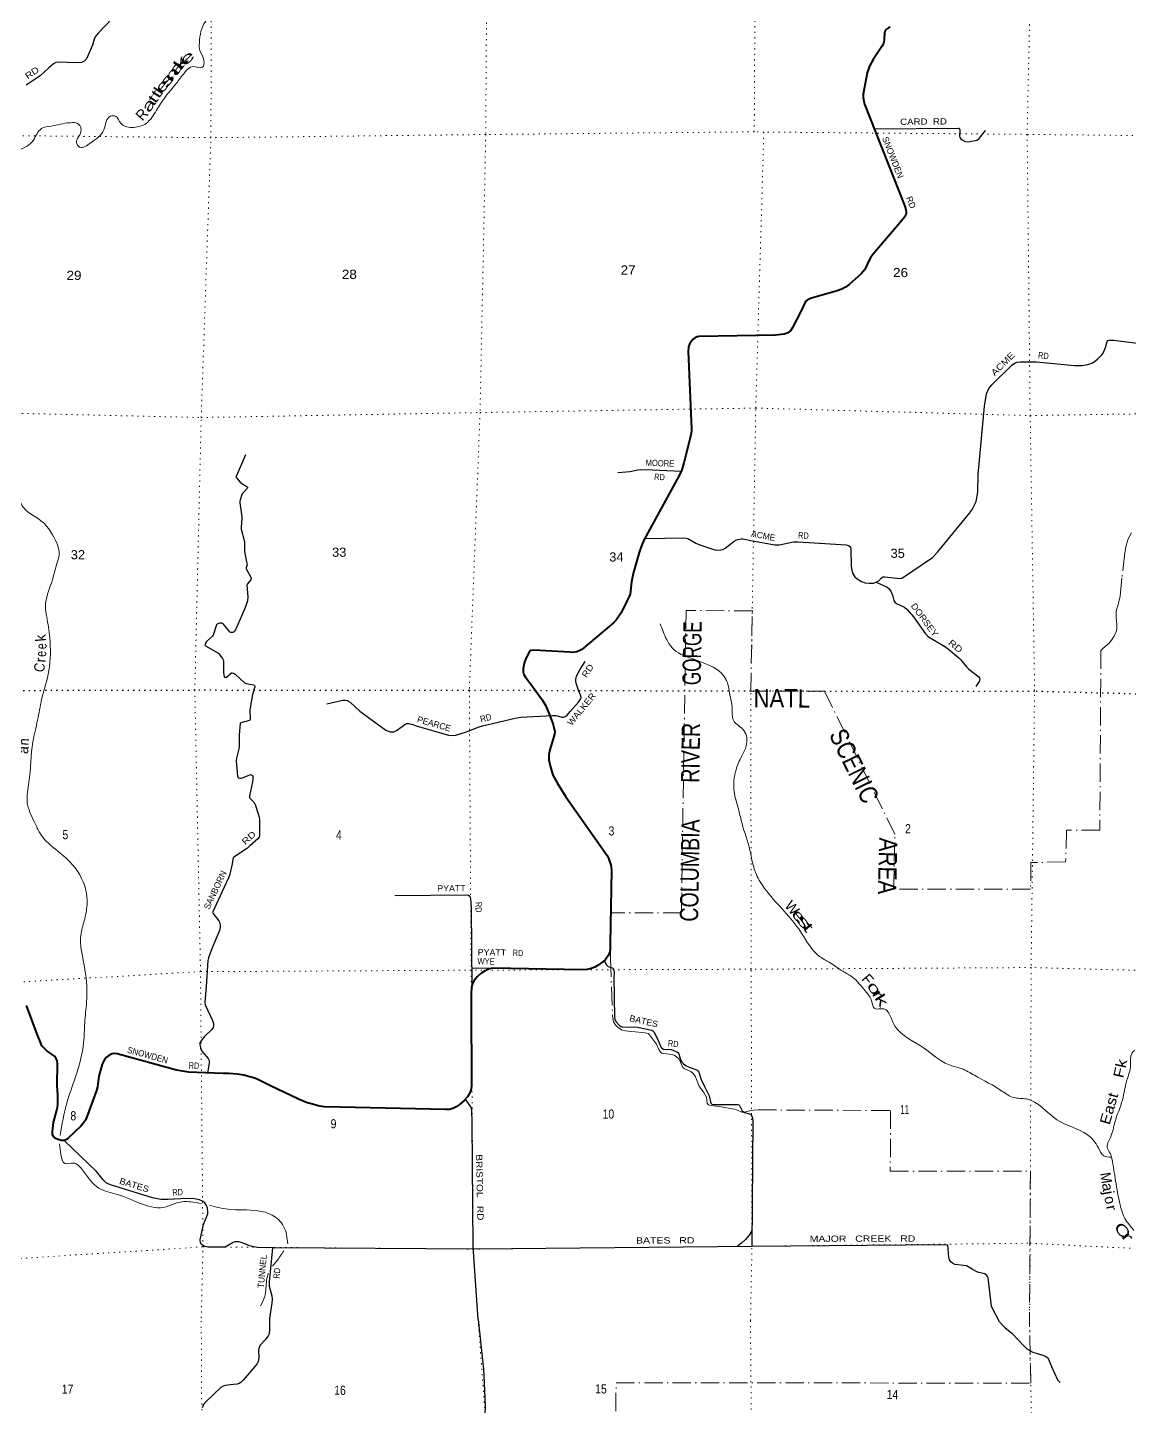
# Model space of a CAD drawing. Header units: feet. Extents: x -256679 to 5, y -731788 to -547785.
# Drawn here: x -117002 to -95959, y -641924 to -615592 of the extents above; entities that cross this region are included whole.
import ezdxf
from ezdxf.enums import TextEntityAlignment as Align

# ---------------------------------------------------------------- set-up
doc = ezdxf.new("R2010")
doc.units = ezdxf.units.FT
doc.header["$LTSCALE"] = 70
doc.linetypes.add('DOT_DASHED', pattern=[7.7, 5, -1.2, 0.3, -1.2])
doc.linetypes.add('DOTTED', pattern=[1.5, 0.3, -1.2])
for name, color, linetype, lineweight in [('26', 7, 'Continuous', 40), ('29', 7, 'Continuous', 25), ('39', 7, 'Continuous', 13), ('44', 7, 'DOT_DASHED', 13), ('6', 7, 'DOTTED', 25), ('7', 7, 'DOTTED', 13)]:
    doc.layers.add(name, color=color, linetype=linetype, lineweight=lineweight)
for name, color, linetype in [('27', 7, 'Continuous'), ('30', 7, 'Continuous'), ('41', 7, 'Continuous')]:
    doc.layers.add(name, color=color, linetype=linetype)

msp = doc.modelspace()

# ---------------------------------------------------------------- linework, layer by layer
at = {"layer": '26'}
msp.add_line((-113160.19, -635567.11), (-113266.97, -635563.05), dxfattribs=at)
for points in [[(-100530.68, -615584.52), (-100557.6, -615593.5), (-100579.65, -615607.06), (-100599.16, -615624.69), (-100617.57, -615643.12), (-100628.44, -615663.44), (-100635.98, -615691.08), (-100644.4, -615825.43), (-100649.22, -615863.8), (-100657.24, -615892.62), (-100668.11, -615922.4), (-100684.85, -615953.65), (-100849.83, -616199.71), (-100922.32, -616325.78), (-100943.43, -616383.13), (-100966.78, -616457.99), (-101042.13, -616864.87), (-101041.66, -616925.62), (-101037.88, -616961.54), (-101032.22, -617003.12), (-101016.66, -617051.51), (-100249.47, -619000.19), (-100228.41, -619070.05), (-100222.75, -619121.08), (-100223.88, -619148.72), (-100230.3, -619174.01), (-100256.75, -619213.7), (-100334.54, -619314.76), (-100861.15, -619926.45), (-100900.92, -619986.8), (-100947.73, -620074.54), (-100991.59, -620172.04), (-101014.26, -620211.73), (-101042.4, -620250.67), (-101082.26, -620294.9), (-101308.95, -620499.04), (-101381.8, -620552.21), (-101448.74, -620585.99), (-101540.23, -620619.77), (-102033.41, -620759.89), (-102051.4, -620766.18), (-102088.19, -620783.52), (-102116.04, -620800.06), (-102136.36, -620818.49), (-102157.81, -620850), (-102228.38, -621004.17), (-102399.4, -621333.09), (-102431.82, -621382.46), (-102454.18, -621404.92), (-102480.63, -621421.93), (-102514.63, -621437.05), (-102550.18, -621446.17), (-102718.47, -621463.56), (-104182.65, -621489.84), (-104211.95, -621496.6), (-104244.06, -621509.83), (-104288.96, -621541.57), (-104325.29, -621581.66), (-104359.35, -621637.57), (-104376.29, -621689.4), (-104385.81, -621775.87), (-104320.2, -623254.41), (-104322.46, -623306.47), (-104345.13, -623427.44), (-104468.38, -623903.7), (-104507.58, -624039.86), (-104555.24, -624148.07), (-105229.95, -625380.97), (-105275.48, -625486.82), (-105320.79, -625615.29), (-105434.16, -626014.18)], [(-105434.16, -626014.18), (-105456.83, -626110.58), (-105468.7, -626174.32), (-105485.26, -626352.78), (-105494.61, -626409.23), (-105513.5, -626454.6), (-105547.9, -626533.05), (-105666.77, -626765.25), (-105734.52, -626872.33), (-105766.63, -626913.92), (-105809.57, -626961.25), (-106413.98, -627470.34), (-106452.37, -627490.42), (-106512.25, -627512.07), (-106587.43, -627523.5), (-106646.47, -627521.57), (-107335.33, -627480.73), (-107385.56, -627486.64), (-107405.39, -627497.04), (-107423.57, -627518.49), (-107486.03, -627640.59), (-107517.79, -627732.37), (-107536.68, -627838.22), (-107536.68, -627894.93), (-107525.02, -627947.33), (-107495.12, -627997), (-107467.19, -628031.8), (-107353.48, -628180.68), (-107171.98, -628430.12), (-107105.98, -628541.38), (-107018.72, -628747.65), (-106964.3, -628898.62), (-106943.35, -628990.65), (-106934.08, -629034.71), (-106937.86, -629083.86), (-106984.15, -629235.19), (-107032.31, -629405.19), (-107045, -629485.68), (-107043.64, -629575.31), (-107023.59, -629690.36), (-106968.08, -629866.4), (-106890.38, -630015.83), (-106718.96, -630285.28), (-105933.22, -631403.63), (-105908.32, -631452.28), (-105887.49, -631512.12), (-105864.88, -631582.71), (-105853.54, -631626.18), (-105849.96, -631684.77), (-105875.02, -633076.89)], [(-105875.02, -633076.89), (-105877.16, -633196), (-105884.73, -633243.15), (-105912.11, -633316.02), (-105937.6, -633352.89), (-105965.94, -633390.69), (-106015.06, -633436.05), (-106101.81, -633495.02), (-106168.07, -633532.45), (-106237.96, -633562.7), (-106315.41, -633577.82), (-106418.53, -633584.02), (-108118.88, -633555.22), (-108150.63, -633559.86), (-108201.63, -633574.99), (-108275.28, -633612.77), (-108345.2, -633656.26), (-108415.09, -633720.53), (-108471.77, -633788.58), (-108508.39, -633868.58), (-108524.66, -633928.45), (-108530.9, -634028.96), (-108530.2, -634200.63)], [(-115757.58, -636082.7), (-115867.37, -636395.16), (-115897.6, -636453.76), (-115914.6, -636484), (-115944.82, -636527.47), (-115984.49, -636572.84), (-116222.29, -636792.55), (-116260.29, -636826.13), (-116269.74, -636831.8), (-116290.52, -636841.25), (-116311.3, -636843.14), (-116358.64, -636842.15), (-116415.19, -636828.02), (-116479.42, -636799.66), (-116507.76, -636771.31), (-116524.76, -636735.4), (-116528.37, -636672.99), (-116503.81, -636500.59), (-116439.75, -636266.62), (-116430.31, -636217.48), (-116426.64, -636151.88), (-116426.12, -635979.39), (-116433.56, -635792.82), (-116430.27, -635367.6), (-116435.03, -635331.92), (-116448.26, -635294.12), (-116463.37, -635263.87), (-116487.96, -635236.99), (-116633.84, -635130.11), (-116700.45, -635070.12), (-116726.89, -635036.1), (-116751.58, -634989.23), (-116821.15, -634814.45), (-117023.77, -634264.06)], [(-108530.2, -634200.63), (-108523.71, -635800.7), (-108528.45, -635858.27), (-108552.04, -635923.56), (-108599.27, -636008.62), (-108665.38, -636084.23), (-108756.06, -636163.61), (-108814.62, -636201.42), (-108882.1, -636233.96), (-108948.74, -636250.56), (-109020.36, -636255.47), (-111033.28, -636207.38)], [(-113266.97, -635563.05), (-113925.2, -635538), (-114040.66, -635523.78), (-114157.41, -635498.97), (-115290.1, -635189.59), (-115341.27, -635184.49), (-115386.61, -635192.05), (-115447.05, -635222.29), (-115498.06, -635258.21), (-115526.39, -635292.23), (-115554.73, -635337.59), (-115575.1, -635387.04), (-115637.9, -635619.46), (-115664.54, -635817.93), (-115683.19, -635891.42), (-115757.58, -636082.7)], [(-112376.97, -635792.21), (-112631.75, -635669.49), (-112687.15, -635649.48), (-112758.94, -635626.8), (-112873.89, -635600.34), (-113000.73, -635577.66), (-113160.19, -635567.11)], [(-111033.28, -636207.38), (-111335.5, -636200.16), (-111413, -636191.02), (-111452.67, -636181.57), (-111561.68, -636153.13), (-111654.8, -636126.75), (-111694.47, -636111.63), (-111829.77, -636055.78), (-112376.97, -635792.21)]]:
    msp.add_lwpolyline(points, dxfattribs=at)
at = {"layer": '29'}
msp.add_line((-108512.22, -633544.93), (-108088.55, -633554.84), dxfattribs=at)
for points in [[(-115378.53, -615413.61), (-115652.54, -615698.04), (-115710.29, -615771.05), (-115728.01, -615812.81), (-115763.18, -615929.11), (-115874.68, -616189.04), (-115921.19, -616232.63), (-115969.48, -616256.8), (-116097.43, -616267.8), (-116392.06, -616250.76), (-116459.92, -616255.44), (-116508.27, -616283.97), (-116598.66, -616358.8), (-116761.7, -616512.14), (-117029.21, -616692.1)], [(-100830.2, -617525.13), (-99229.39, -617509.96), (-99212.32, -617514.84), (-99202.57, -617527.04), (-99197.7, -617541.67), (-99201.36, -617663.65), (-99197.7, -617690.48), (-99180.87, -617714.2), (-99151.38, -617736.83), (-99108.72, -617761.22), (-99056.3, -617770.98), (-99006.88, -617767.45), (-98874.68, -617741.71), (-98844.2, -617724.63), (-98826.31, -617710.47), (-98709.33, -617554.83)], [(-105213.25, -625350.45), (-104460.41, -625335.49), (-104389.91, -625349.72), (-104238.14, -625440.92), (-104162.99, -625472.1), (-103877.76, -625562.35), (-103824.12, -625572.11), (-103768.06, -625566.26), (-103726.61, -625557.47), (-103677.85, -625535.52), (-103504.82, -625401.54), (-103460.88, -625374.52), (-103438.94, -625364.76), (-103376.39, -625356.26), (-103343.86, -625357.45), (-103158.24, -625393.75), (-102731.97, -625469.65), (-102643.85, -625471.25), (-102371.16, -625411.11), (-102282.99, -625411.42), (-101367.89, -625471.46), (-101326.54, -625479.41), (-101302.16, -625494.05), (-101285.1, -625518.44), (-101278.21, -625560.26), (-101275.81, -625873.05), (-101263.18, -625952.66), (-101244.88, -626008.76), (-101199.79, -626081.95), (-101160.88, -626116.4), (-101077.9, -626172.21), (-101005.97, -626194.15), (-100931.63, -626203.92), (-100846.82, -626200.63), (-100792.67, -626184.4), (-100747.56, -626155.12), (-100692.07, -626099.37), (-100659.8, -626081.94), (-100629.33, -626081.95), (-100347.75, -626111.22), (-100312.41, -626108.78), (-100293.45, -626097.93), (-99720.59, -625710.65), (-99624.94, -625608.72), (-99004.51, -624859.84), (-98960.75, -624797.26), (-98914.31, -624706.16), (-98888.7, -624642.73), (-98870.42, -624571.99), (-98856.87, -624459.09), (-98849.14, -624124.3), (-98728.3, -622821.83), (-98685.14, -622588.79), (-98641.26, -622481.46), (-98583.98, -622411.74), (-98207.5, -622039.23), (-98143.94, -621993.59), (-98105.25, -621982.85), (-98041.55, -621974.07), (-97736.44, -621974.1), (-97009.68, -622042.94), (-96866.5, -622047.25), (-96754.35, -622027.74), (-96666.59, -621993.59), (-96598.58, -621951.36), (-96559.33, -621920.41), (-96486.19, -621842.35), (-96463.02, -621807.35), (-96417.03, -621703.91), (-96382.39, -621587.85), (-96370.33, -621570.01), (-96344.79, -621559.38), (-96260.06, -621560.56), (-95802.54, -621619)], [(-112840.71, -623753.4), (-113020.93, -624163.4), (-113023.37, -624173.16), (-113017.19, -624185.34), (-112939.87, -624274.39), (-112911.62, -624300.3), (-112813.1, -624357.33), (-112802.13, -624367.08), (-112799.82, -624373.2), (-112798.47, -624380.5), (-112807, -624393.92), (-112897.2, -624489.05), (-112908.68, -624508.84), (-112944.13, -624609.8), (-112948.4, -624635.41), (-112949.54, -624664.97), (-112912.44, -624937.89), (-112912.96, -624953.92), (-112923.41, -625141.58), (-112922.07, -625168.4), (-112863.06, -625384.29), (-112857.26, -625419.44), (-112856.15, -625593.88), (-112811.28, -625828.76), (-112810.64, -625851.42), (-112828.93, -625906.31), (-112828.93, -625916.07), (-112825.82, -625930.92), (-112738.11, -626089.25), (-112732.65, -626119.99), (-112735.07, -626135.61), (-112741.16, -626145.37), (-112803.24, -626215.77), (-112809.42, -626225.87), (-112813.69, -626240.49), (-112792.49, -626462.46), (-112802.72, -626538.09), (-112824.66, -626618.59), (-112849.73, -626688.65), (-113030.07, -627090.49), (-113046.51, -627115), (-113059.91, -627128.42), (-113067.23, -627134.52), (-113084.29, -627144.27), (-113094.04, -627145.49), (-113112.48, -627146.1), (-113129.39, -627141.83), (-113141.58, -627133.3), (-113265.86, -626978.7), (-113274.44, -626972.3), (-113290.29, -626967.42), (-113332.95, -626968.64), (-113370.74, -626975.96), (-113381.71, -626983.28), (-113392.14, -626995.93), (-113459.24, -627191.99), (-113473.13, -627212.58), (-113582.06, -627315.5), (-113595.02, -627332.1), (-113612.09, -627369.91), (-113613.31, -627383.33), (-113609.65, -627393.09), (-113604.52, -627397.56), (-113368.84, -627531.41), (-113354.28, -627541.88), (-113342.09, -627552.86), (-113307.96, -627600.42), (-113278.7, -627643.11), (-113265.3, -627667.51), (-113259.51, -627694.52), (-113259.28, -627750.43)], [(-105729.5, -624085.96), (-105567.21, -624076.98), (-105502.59, -624069.46), (-105346.65, -624034.29), (-105300.25, -624030.43), (-105076.25, -624038.04), (-104514.7, -624064.6)], [(-100792.61, -626184.36), (-100585.46, -626277.1), (-100550.9, -626304.79), (-100517.2, -626352.72), (-100483.44, -626429.53), (-100461.13, -626533.24), (-100440.05, -626562.14), (-100409.94, -626586.9), (-100252.27, -626661.6), (-100200.28, -626701.56), (-100080.96, -626847.16), (-99854.1, -627167.48), (-99818.38, -627203.74), (-99785.84, -627230.91), (-99486.91, -627408.38), (-99412.85, -627465.09), (-99217.82, -627626.09), (-99183.72, -627656.95), (-99071.55, -627801.72), (-99028.45, -627846.42), (-98832.89, -627992.04), (-98821.05, -628007.85), (-98816.17, -628038.34), (-98819.22, -628052.98), (-98829.35, -628082.29), (-98891.93, -628176.12)], [(-113259.28, -627750.43), (-113258.61, -627911.07), (-113248.22, -627985.83), (-113241.52, -627995.6), (-113229.02, -627999.48), (-113209.83, -627998.04), (-113199.47, -627995.59), (-113108.41, -627916.05), (-113097.08, -627912.65), (-113070.26, -627917.53), (-113034.42, -627940.58), (-112856.98, -628104.13), (-112826.47, -628117.56), (-112687.52, -628141.95), (-112674.72, -628146.84), (-112666.95, -628155.48), (-112662.53, -628166.35), (-112660.7, -628183.42), (-112707.91, -628329.65), (-112752.12, -628581.04), (-112755.49, -628624.08), (-112748.4, -628804.57), (-112749.68, -628812.77), (-112761.87, -628822.53), (-112931.01, -628869.56), (-112939.83, -628881.08), (-112960.21, -629095.94), (-112962.21, -629153.02)], [(-111286.65, -628509.24), (-110979.23, -628438.37), (-110935.35, -628438.37), (-110899.71, -628441.56), (-110842.72, -628472.52), (-110654.37, -628645.65), (-110161.48, -629009.72), (-110077.23, -629038.45), (-110038.22, -629043.33), (-110008.97, -629038.45), (-109945.15, -629011.12), (-109794.44, -628901.85), (-109760.31, -628882.33), (-109722.14, -628880.23), (-109643.29, -628901.85), (-109582.17, -628927.24), (-108965.57, -629106.75), (-108894.06, -629112.13), (-108824.17, -629106.75), (-108617.27, -629041.73), (-108491.41, -628989.66), (-108376.83, -628945.75), (-108315.88, -628926.24), (-107686.92, -628777.43), (-107584.27, -628763.68), (-106977.16, -628729.5), (-106905.58, -628731.09), (-106795.88, -628760.36), (-106769, -628760.92), (-106732.5, -628750.6), (-106695.93, -628721.33), (-106640.26, -628653.48), (-106481.4, -628477.39), (-106440.76, -628420.18), (-106430.2, -628382.26), (-106435.08, -628350.55), (-106476.02, -628265.57), (-106527.72, -628109.05), (-106530.15, -628082.21), (-106528.95, -628040.67), (-106515.53, -627977.32), (-106453.88, -627854.69), (-106350.93, -627698.96)], [(-112962.21, -629153.02), (-112961.17, -629321.38), (-112969.6, -629364.55), (-113012.36, -629545.8), (-113016.85, -629594.82), (-112992.32, -629889.71), (-112987.37, -629904.4), (-112980.68, -629912.92), (-112972.15, -629919.02), (-112953.86, -629923.9), (-112931.92, -629925.12), (-112894.31, -629916.41), (-112760.05, -629860.47), (-112745.43, -629858.03), (-112727.76, -629859.34), (-112716.17, -629867.79), (-112702.77, -629883.65), (-112698.48, -629900.74), (-112699.11, -629939.75), (-112706.44, -629997.82), (-112763.1, -630264.2), (-112764.93, -630287.36), (-112761.27, -630297.12), (-112758.09, -630306.25), (-112672.4, -630393.02), (-112655.84, -630427.63), (-112597.38, -630606.03), (-112580.27, -630669.13), (-112575.39, -630710.6), (-112575.52, -631031.23), (-112581.48, -631054.54), (-112603.42, -631083.81), (-112754.57, -631220.42), (-112801.05, -631262.36), (-113044.67, -631420.44), (-113072.41, -631447.07), (-113083.67, -631476.55), (-113093.03, -631563.23), (-113137.31, -631759.51), (-113160.45, -631819.44), (-113292.11, -632105.3), (-113466.41, -632476.67), (-113468.85, -632488.87), (-113464.42, -632505.19), (-113346.99, -632652.31), (-113329.89, -632691.33), (-113325.02, -632737.68), (-113325.02, -632774.27), (-113333.9, -632832.85), (-113477.8, -633162.74), (-113545.64, -633354.83), (-113557.18, -633408.85), (-113593.76, -633901.84), (-113615.12, -634206.15), (-113609.58, -634252.61), (-113468.9, -634552.26), (-113449.35, -634613.52), (-113449.35, -634659.87), (-113454.22, -634686.7), (-113481.81, -634726.61), (-113624.71, -634860.03), (-113695.57, -634945.27), (-113710.19, -634979.42), (-113711.6, -635007.84), (-113700.44, -635081.88), (-113672.19, -635136.41), (-113552.73, -635277.53), (-113534.67, -635316.05), (-113535.18, -635369.87), (-113568.65, -635551.57)], [(-109989.35, -632164.69), (-108617.2, -632155.49), (-108582.2, -632161.98), (-108555.44, -632180.69), (-108547.75, -632196.09), (-108540.05, -632235.06), (-108537.16, -632296.19), (-108532.36, -632419.86), (-108520.04, -633893.91)], [(-105988.66, -633411.67), (-105947.5, -633487.75), (-105934.7, -633504.82), (-105916.03, -633520.26), (-105837.19, -633546.29), (-105825.61, -633553.61), (-105814.11, -633567.04), (-105803.67, -633602.4), (-105801.84, -633615.81), (-105804.94, -633731.5), (-105792.7, -634490.32), (-105788.99, -634527.59), (-105768.32, -634573.25), (-105700.06, -634646.43), (-105667.53, -634670.73), (-105634.24, -634680.58), (-105409.14, -634672.39), (-105353.89, -634678.14), (-105080.99, -634740.67), (-105058.91, -634753.76), (-105044.28, -634770.84), (-104979.61, -634891.7), (-104899.22, -635070.88), (-104886.45, -635084.78), (-104857.78, -635100.15), (-104710.31, -635109.98), (-104662.75, -635124.54), (-104631.06, -635136.74), (-104604.25, -635148.94), (-104582.38, -635162.93), (-104562.8, -635187.97), (-104523.8, -635314.81), (-104507.21, -635347.88), (-104477.48, -635380.67), (-104423.85, -635417.26), (-104369.5, -635445), (-104222.72, -635497.76), (-104199.58, -635512.27), (-104181.28, -635541.67), (-104138.36, -635683.08), (-104076.95, -635815.81), (-104008.19, -635939.28), (-103987.72, -635992.82), (-103953.33, -636129.55), (-103934.44, -636149.56), (-103899.7, -636156.38), (-103786.24, -636156.53), (-103439.71, -636156.76), (-103419.45, -636163.7), (-103407.26, -636175.9), (-103356.06, -636275.91), (-103312.29, -636307.95), (-103214.67, -636334.45), (-103190.32, -636350.85), (-103163.47, -636395.44), (-103152.84, -636463.37), (-103167.16, -638869.5)], [(-108397.36, -640261.73), (-108490.73, -638875.5), (-108511.61, -636508.58), (-108514.49, -636258.83), (-108538.87, -636200.29), (-108639.19, -636054.28)], [(-98440.57, -640305), (-98576.19, -640055.75), (-98592.57, -640010.52), (-98655.95, -639466.55), (-98666.92, -639444.59), (-98691.09, -639415.42), (-98720.55, -639390.92), (-98837.06, -639366.35), (-98870.48, -639354.34), (-98964.93, -639301.37), (-99068.77, -639238.55), (-99294.99, -639215.03), (-99339.76, -639186.02), (-99369.01, -639161.62), (-99394.61, -639122.6), (-99410.45, -639073.94), (-99427.52, -638844.51), (-99502.81, -638840.42), (-103165.66, -638867.27), (-108416.19, -638917.26), (-112304.16, -638891.9), (-112617.22, -638888.92), (-112709.65, -638871.02), (-112797.8, -638841.26), (-112830.62, -638824.99), (-112923.25, -638790.84), (-112964.7, -638783.52), (-113010.52, -638779.05), (-113045.14, -638783.52), (-113074.4, -638793.28), (-113227.28, -638884.88), (-113559.18, -638882.47), (-113613.15, -638868.9), (-113669.22, -638834.75), (-113683.85, -638822.55), (-113700.92, -638795.72), (-113702.68, -638743.2), (-113641.1, -638450.87), (-113558.3, -638244.43), (-113558.3, -638212.71), (-113563.39, -638140.59), (-113582.68, -638083.43), (-113614.37, -638037.08), (-113650.94, -638007.81), (-113716.78, -637975.2), (-113811.83, -637956.59), (-113965.05, -637953.55), (-114315.69, -637973.34), (-114456.63, -637968.78), (-114613.98, -637941.34), (-115417.12, -637693.13), (-115461, -637673.62), (-115499.86, -637650.92), (-115556.08, -637595.56), (-115687.05, -637437.18), (-116302.38, -636846.65)], [(-103165.3, -638556.5), (-103223.76, -638654), (-103290.22, -638733), (-103365.16, -638802.8), (-103452.5, -638870)], [(-112325.94, -638891.76), (-112386.92, -639551.89), (-112386.92, -639598.24), (-112385.2, -639629.88), (-112336.04, -639808.64), (-112330.85, -639876.32), (-112338.78, -639952.99), (-112379.91, -640245.34)], [(-112379.91, -640245.34), (-112382.01, -640466.72), (-112385.19, -640521.77), (-112395.77, -640551.41), (-112407.4, -640572.58), (-112466.66, -640648.8), (-112551.3, -640746.19), (-112575.64, -640794.89), (-112589.4, -640847.82), (-112585.16, -641000.26), (-112596.81, -641065.9), (-112623.26, -641114.59), (-112881.43, -641419.47), (-112927.99, -641466.05), (-112961.85, -641487.23), (-112999.94, -641499.93), (-113135.37, -641512.63), (-113224.25, -641521.1), (-113264.47, -641533.81), (-113308.9, -641559.21), (-113592.47, -641830.22), (-113642.21, -641889.5), (-113657.03, -641919.14), (-113668.66, -641953.02)], [(-108397.36, -640261.73), (-108292.55, -641209.27), (-108266.83, -641755.28), (-108264.32, -641941.91), (-108270.23, -642048.28), (-108294.06, -642142.29)], [(-98440.57, -640305), (-98379.52, -640377.16), (-98329.99, -640425.8), (-98243.55, -640490.67), (-98203.04, -640524.92), (-98077.87, -640656.45), (-97969.82, -640771.77), (-97916.71, -640822.23), (-97861.78, -640858.27), (-97800.56, -640888.91), (-97717.71, -640915.93), (-97609.66, -640944.76), (-97577.25, -640957.38), (-97552.04, -640970), (-97534.03, -640982.61), (-97516.02, -641002.42), (-97501.62, -641024.05), (-97443.99, -641160.99), (-97332.34, -641413.27), (-97314.33, -641434.88), (-97278.31, -641463.71)]]:
    msp.add_lwpolyline(points, dxfattribs=at)
at = {"layer": '39'}
for points in [[(-112681.07, -614308.79), (-112726.38, -614434.66), (-112875.83, -614553.38), (-113108.12, -614949.98), (-113381.78, -615271.93), (-113606.21, -615476.08), (-113720.33, -615879.98), (-113711.73, -616026.49), (-113633.42, -616217.88), (-113660.75, -616349.95), (-113845, -616337.93), (-114006.45, -616454.51), (-114160.7, -616655.41), (-114387.89, -616937.75), (-114538.42, -617168.77), (-114735.26, -617421.35), (-115014.57, -617498.55), (-115222.21, -617418.08), (-115315.15, -617288.71), (-115417.31, -617283.59), (-115546.09, -617544.93), (-115794.97, -617790.94), (-116008.21, -617874.87), (-116067.49, -617787.98), (-115983.36, -617584.32), (-116027.99, -617433.41), (-116190.07, -617407.58), (-116553.43, -617471.83), (-116738.29, -617521.98), (-116890.69, -617738.94), (-117163.03, -617924.52), (-117767.06, -618008.22), (-118138.31, -618266.94), (-118416.46, -618638.98), (-118565.72, -618737.64), (-118789.53, -618671.03), (-119106.68, -618723.75), (-119446.47, -618838.4), (-120067.19, -619196.7), (-120640.69, -619439.18), (-121000.04, -619503.48), (-121286.07, -619654.81), (-121434.08, -619831.71), (-121537.76, -620191.6), (-121561.66, -620590.47), (-121542.15, -620853.42), (-121432.15, -621083.26), (-121456.15, -621285.57), (-121487.03, -621578.06), (-121624.06, -621863.38), (-121754.83, -622122.7), (-122036.72, -622589.36), (-122235.26, -622689.1), (-122609.18, -622723.59), (-122791.4, -622793.38), (-122893.36, -622768.2), (-123046.76, -622880.86), (-123343.75, -622921.77), (-123548.38, -622884.66), (-123567.76, -622888.7)], [(-121448.05, -622122.24), (-121121.33, -622165.77), (-120861.94, -622124.01), (-120533.96, -622174.72), (-119863.96, -622430.01), (-119600.13, -622503.07), (-119318.59, -622610.42), (-118841.79, -622627.62), (-118607.03, -622804.66), (-118380.14, -622967.57), (-118112.36, -623461.86), (-117866.05, -623895.75), (-117642.76, -624016.5), (-117249.52, -624385.8), (-117072.82, -624764.78), (-116700.78, -625045.59), (-116526.69, -625280.14), (-116398.09, -625660.6), (-116433.56, -625804.62), (-116541.4, -626180.52), (-116660.14, -626646.55), (-116636, -626845.37), (-116579.71, -627241.09), (-116593.79, -627868.71), (-116733.4, -628420.76), (-116811.4, -628819.03), (-116899.57, -629233.25), (-116977.17, -630004.58), (-117008.86, -630381.3), (-116870.29, -630765.89), (-116710.73, -631052.42), (-116376.97, -631354.88), (-115968.83, -631840.66), (-115865.14, -632309.11), (-115910.15, -632611.47), (-115980.97, -632889.49), (-115905.5, -633582.26), (-115875.46, -634206.34), (-115909.28, -634595.07), (-115930.96, -634971.9), (-116087.64, -635632.07), (-116250.71, -636123.69), (-116382.07, -636752.22)], [(-104919.54, -626978.44), (-104798.13, -627272.59), (-104697.45, -627430.12), (-104292.74, -627649.11), (-103651.4, -628059.21), (-103580.36, -628380.88), (-103546.09, -628567.78), (-103516.57, -628830.84), (-103321.93, -629013.46), (-103276.69, -629308.78), (-103364.81, -629510.4), (-103471.48, -629763.96), (-103507.57, -630180.74), (-103420.81, -630534.68), (-103357.14, -630790.09), (-103205.8, -631305.18), (-103144.41, -631588.64), (-103030.9, -631870.66), (-102716.26, -632285.23), (-102219.03, -632884.3), (-101876.65, -633331.26), (-101695.31, -633437.52), (-101434.45, -633610.83), (-101247.19, -633727.18), (-101001.25, -633992.59), (-100882.81, -634178.4), (-100822.12, -634327.47), (-100651.79, -634329.32), (-100517.06, -634489.23), (-100432.6, -634666.64), (-99891.43, -635073.64), (-99413.57, -635395.72), (-99165.81, -635472.61), (-98918.53, -635599.65), (-98384.41, -635906.29), (-98171.12, -636024.93), (-97926.88, -636051.64), (-97343.53, -636449.07), (-96765.09, -636732.13), (-96551.1, -636985.15), (-96450.38, -637138.68), (-96304.29, -637162.1)], [(-95861.52, -635122.1), (-95914.47, -635186.97), (-95936.66, -635409.36), (-96007.56, -635695.4), (-96091.32, -636067.54), (-96235.73, -636495.18), (-96320.72, -636787.09), (-96382.78, -636986.98), (-96327.62, -637085.85), (-96294.56, -637190.51), (-96222.5, -637614.48), (-96136.73, -638070.69), (-96027.36, -638366.71), (-95940.28, -638479.97), (-95871.97, -638562.55)], [(-116394.53, -636910.98), (-116364.51, -637115.26), (-116289.97, -637282.53), (-116125.58, -637276.29), (-115958.42, -637398.45), (-115639.23, -637756.91), (-115285.65, -637875.07), (-114354.03, -638109.8), (-114150.44, -638034.62), (-113885.08, -638016.73), (-113681.8, -638050.64)], [(-113529.99, -638085.14), (-113172.08, -638156.72), (-112605.23, -638186.93), (-112333.48, -638270.1), (-112111.1, -638485.12), (-112033.35, -638819.1)], [(-112109.31, -638955.23), (-112176.74, -639056.01), (-112322.93, -639243.69)], [(-112403.93, -639376.34), (-112436.04, -639512.63), (-112470.73, -639823), (-112554.62, -640000.59)]]:
    msp.add_spline(points, degree=3, dxfattribs=at)
at = {"layer": '44'}
for points in [[(-95921.55, -625241.32), (-95981.17, -625357.13), (-96022.66, -625482.89), (-96048.46, -625619.59), (-96100.75, -626100.82), (-96134.41, -626451.74), (-96167.11, -626583.41), (-96210.44, -626736.2), (-96214.57, -626855.96), (-96198.06, -627000.49), (-96197.39, -627079.37), (-96213.54, -627126.44), (-96219.73, -627147.09), (-96254.81, -627219.35), (-96285.76, -627270.97), (-96338.75, -627339.42), (-96465.28, -627446.48), (-96503.62, -627489), (-96523.52, -630915.66), (-97160.23, -630918.22), (-97177.06, -631524.03), (-97839.85, -631538.48), (-97846.22, -632048.05), (-100463.06, -632043.84), (-100438.17, -630994.67), (-101783.72, -628261.68), (-103190.65, -628264.95), (-103159.38, -626728.5), (-104426.75, -626725.62), (-104515.59, -632495.27), (-105862.4, -632498.96), (-105870.65, -633370.29), (-105830.17, -634468.34), (-105809.77, -634576.11), (-105782.94, -634631.86), (-105751, -634667.4), (-105712.78, -634695.87), (-105659.13, -634728.91), (-105580.72, -634751.62), (-105527.18, -634758.9), (-105209.29, -634788.78), (-105144.97, -634803.11), (-104993.73, -635002.56), (-104948.26, -635108.82), (-104914.37, -635159.48), (-104886.36, -635174.9), (-104857.47, -635181.09), (-104694.34, -635204.82), (-104649.06, -635220.32), (-104618.1, -635240.97), (-104560.59, -635291.82), (-104489.25, -635450.7), (-104459.22, -635472.22), (-104337.45, -635529.78), (-104282.78, -635571.33), (-104243.8, -635626.59), (-104184.52, -635795.44), (-104152.78, -635843.88), (-104087.03, -635928.39), (-104033.37, -636014.95), (-104021.94, -636141.41), (-104000.09, -636161.85), (-103962.03, -636173.84), (-103793.96, -636198.83), (-103510.01, -636246.51), (-103463.89, -636260.81), (-103338.74, -636308.45), (-103239.74, -636282.1), (-103139.61, -636267.16), (-103049.43, -636261.06), (-100518.72, -636272.83), (-100526.08, -637428.42), (-97849.2, -637431.55), (-97866.51, -640307.41)], [(-124145.87, -640188.02), (-124146.9, -641432.55), (-122792.85, -641449.72), (-122604.44, -642208.81), (-121504.21, -642208.42), (-121506.49, -644189.36), (-118876.6, -644233.66), (-113664.81, -644201.53), (-113640.99, -649462.82), (-110937.18, -649530.46), (-110922.82, -650932.88), (-105560.79, -650947.79), (-105555.33, -649556.68), (-103170.19, -649521.4), (-103163.05, -644158.06), (-105796.47, -644170.51), (-105761.74, -641471.06), (-97842.98, -641479.29), (-97866.51, -640307.41)]]:
    msp.add_lwpolyline(points, dxfattribs=at)
at = {"layer": '6'}
msp.add_lwpolyline([(-95830.2, -628318.93), (-97770, -628269.62), (-103194.67, -628266.91), (-108565.09, -628250.77), (-113807.33, -628248.11), (-119017.64, -628259.84), (-124115.03, -628204.65), (-127773.75, -628244.6)], dxfattribs=at)
at = {"layer": '7'}
for points in [[(-113684.89, -640235.4), (-113651.32, -638876.77), (-113699.83, -633620.94), (-113807.33, -628248.11), (-113685.89, -623038.31), (-113500.99, -617694.84), (-113482.7, -612373.57), (-113574.64, -607049.05), (-113446.65, -601785.17), (-113366.52, -596494.68)], [(-108137.55, -596623.57), (-108164.48, -601804.33), (-108314.35, -607051.92), (-108218.11, -612346.4), (-108252.1, -617633.39), (-108360.5, -622943.63), (-108565.09, -628250.77), (-108531.46, -633592.69), (-108491.66, -638918.62), (-108396.66, -640265.6)], [(-103123.6, -617582.63), (-103095.98, -612331.67), (-103070.36, -607080.68), (-102990.25, -601792.19), (-102967.41, -596619.4)], [(-97719.34, -596642.19), (-97716.64, -601867.42), (-97718.25, -607122.69), (-97800.05, -612379.06), (-97911.88, -617631.09), (-97854.47, -623001.35), (-97769.61, -628229.5), (-97835.93, -633542.21), (-97853.67, -638807.33), (-97866.51, -640307.41)], [(-95786.18, -617654.03), (-97911.88, -617631.09), (-102941.21, -617586.68), (-103123.6, -617582.63), (-108252.1, -617633.39), (-113500.99, -617694.84), (-118628.47, -617641.31), (-123888.19, -617584.24)], [(-103196.48, -640284.35), (-103166.68, -638866.05), (-103182.74, -633572.48), (-103188.58, -628258.96), (-103095.34, -622858.29), (-102941.21, -617586.68)], [(-123774.93, -622870.54), (-118892.91, -622919.71), (-113685.89, -623038.31), (-108360.5, -622943.63), (-103095.34, -622858.29), (-97854.47, -623001.35), (-95808.11, -622969.06)], [(-95851.96, -633594.52), (-97835.93, -633542.21), (-103178.75, -633574.53), (-108531.46, -633592.69), (-113699.83, -633620.94), (-118838.74, -633914.29), (-124063.64, -633574.84), (-127803.05, -633570)], [(-124192.96, -638857.7), (-124115.63, -638857.62), (-118814.62, -639203.95), (-113651.32, -638876.77), (-108491.66, -638918.62), (-103166.68, -638866.05), (-97853.67, -638807.33), (-95873.89, -638906.77)], [(-113609.44, -656999.57), (-113631.37, -654740.04), (-113640.99, -649462.82), (-113664.81, -644201.53), (-113684.89, -640235.4)], [(-108397.36, -640261.73), (-108250.67, -642241.01), (-108286.46, -644186.99), (-108330.16, -649602.16), (-108304, -654821.34), (-108289.83, -658788.35)], [(-103196.48, -640284.35), (-103163.05, -644158.06), (-103170.19, -649521.4), (-102946.01, -654840.73), (-102935.63, -658779.61), (-102939.04, -658844.79)], [(-97769.06, -654977.42), (-97770.22, -654790.21), (-97878.29, -649518.1), (-97786.86, -644161.56), (-97866.51, -640307.41)]]:
    msp.add_lwpolyline(points, dxfattribs=at)

# ---------------------------------------------------------------- texts
at = {"layer": '27'}
for s, p in [('SNOWDEN', (-100683.85, -617703.52)), ('RD', (-100227.6, -618843.03))]:
    msp.add_text(s, height=120, rotation=291.489, dxfattribs=at).set_placement(p)
for s, rotation, width, p in [('SNOWDEN', 344.723, 0.95, (-115108.19, -635166.71)), ('RD', 357.821, 0.85, (-113928.19, -635470.21))]:
    msp.add_text(s, height=120, rotation=rotation, dxfattribs=dict(at, width=width)).set_placement(p)
at = {"layer": '30'}
for s, rotation, width, p in [('RATTLESNAKE   RD', 33.93, 1.2, (-118286.21, -617448.72)), ('CARD  RD', 0.543, 1.15, (-100336.58, -617450.45)), ('ACME', 44.696, 1.2, (-98531.66, -622251.73)), ('RD', 353.494, 0.85, (-97708.33, -621904.33)), ('MOORE', 358.054, 0.9, (-105199.73, -623960.23)), ('RD', 357.292, 0.85, (-105036.54, -624228.38)), ('RD', 356.246, 0.85, (-102289.29, -625343.57)), ('DORSEY', 306.335, 1.1, (-100139.89, -626637.77)), ('RD', 320.46, 1.25, (-99429.32, -627359.07)), ('RD', 56.532, 1.15, (-106328.47, -628018.07)), ('WALKER', 50.632, 1.1, (-106612.82, -628933.97)), ('RD', 13.311, 0.95, (-108343.89, -628859.77)), ('RD', 42.061, 1.25, (-112843.95, -631206.79)), ('PYATT', 0.384, 1.05, (-109177.5, -632090.1)), ('RD', 271.716, 0.8, (-108451.01, -632290.78)), ('PYATT', 358.66, 1.05, (-108405.84, -633306.02)), ('RD', 358.66, 0.8, (-107738.35, -633321.7)), ('WYE', 358.66, 0.9, (-108411.46, -633478.61)), ('BATES', 347.095, 1.05, (-105515.5, -634563.86)), ('RD', 353.186, 0.85, (-104779.12, -635044.83)), ('BRISTOL   RD', 271.282, 1.2, (-108439.34, -637110.46)), ('BATES', 342.826, 1.1, (-115258.43, -637668.91)), ('RD', 3.23, 0.85, (-114234, -637898.62)), ('BATES   RD', 0.14, 1.25, (-105381.09, -638813.35)), ('MAJOR   CREEK   RD', 0.109, 1.25, (-102065.03, -638781.12)), ('RD', 84.722, 0.85, (-112191.1, -639486.75))]:
    msp.add_text(s, height=120, rotation=rotation, dxfattribs=dict(at, width=width)).set_placement(p)
for s, rotation, p in [('ACME', 348.935, (-103190.29, -625310.05)), ('PEARCE', 343.768, (-109571.93, -628853.09)), ('SANBORN', 64.857, (-113533.85, -632445.86)), ('TUNNEL', 84.722, (-112491.17, -639669.33))]:
    msp.add_text(s, height=120, rotation=rotation, dxfattribs=at).set_placement(p)
at = {"layer": '41'}
for s, rotation, width, p in [('k', 52.485, 1.95, (-114000.34, -616320.61)), ('e', 43.369, 1.95, (-113892.06, -616242.74)), ('n', 50.958, 1.9, (-114173.68, -616544.03)), ('a', 52.481, 1.85, (-114085.06, -616425.94)), ('e', 51.397, 1.8, (-114355.77, -616766.74)), ('s', 51.397, 2.05, (-114262.84, -616651.85)), ('t', 56.845, 1.5, (-114524.19, -617007.28)), ('t', 56.845, 1.5, (-114462.72, -616912.2)), ('l', 55.977, 1.35, (-114419.1, -616853.53)), ('a', 56.245, 1.7, (-114608.17, -617126.2)), ('e', 91.731, 0.75, (-116638.01, -627403.07)), ('C', 81.293, 0.9, (-116676.59, -627826.97)), ('e', 88.839, 0.75, (-116646.7, -627553.65)), ('n', 85.455, 0.9, (-116975.44, -629239.12)), ('e', 309.717, 1.8, (-102344.55, -632623.65)), ('s', 309.717, 2.1, (-102255.5, -632730.85)), ('t', 309.717, 1.75, (-102166.55, -632839.08)), ('o', 307.117, 1.7, (-100910.53, -633996.47)), ('r', 301.002, 1.7, (-100845.24, -634105.02)), ('k', 301.678, 1.75, (-100775.17, -634217.74)), ('M', 279.596, 0.95, (-96502.81, -637576.11)), ('a', 280.368, 1.05, (-96472.02, -637750.89)), ('j', 280.368, 1.2, (-96450.64, -637858.63)), ('r', 282.591, 1.15, (-96396.49, -638150.58)), ('C', 308.93, 1.55, (-96174.31, -638620.9)), ('r', 309.597, 2, (-96071.5, -638744.08))]:
    msp.add_text(s, height=200, rotation=rotation, dxfattribs=dict(at, width=width)).set_placement(p, align=Align.CENTER)
for s, rotation, p in [('R', 47.971, (-114743.92, -617317.1)), ('k', 95.343, (-116653.9, -627239.49)), ('r', 85.536, (-116655.23, -627677.51)), ('a', 83.455, (-116987.49, -629396.24)), ('W', 309.669, (-102477.48, -632463.49)), ('F', 309.916, (-101034.79, -633829.73)), ('o', 280.927, (-96425.83, -637999.14))]:
    msp.add_text(s, height=200, rotation=rotation, dxfattribs=at).set_placement(p, align=Align.CENTER)
for s, rotation, width, p in [('Fk', 77.241, 1.2, (-96076.83, -635665.39)), ('East', 73.835, 1.15, (-96338.43, -636557.89))]:
    msp.add_text(s, height=200, rotation=rotation, dxfattribs=dict(at, width=width)).set_placement(p)
at = {"layer": '44'}
for s, rotation, width, p in [('GORGE', 89.118, 0.7, (-104147.12, -628151.4)), ('NATL', 359.604, 0.9, (-103137.04, -628570.13)), ('RIVER', 89.118, 0.8, (-104174.06, -630016.77)), ('SCENIC', 296.162, 0.85, (-101703.12, -629094.3)), ('COLUMBIA', 89.118, 0.8, (-104195.71, -632668.35)), ('AREA', 268.641, 0.85, (-100737.38, -631057.57))]:
    msp.add_text(s, height=350, rotation=rotation, dxfattribs=dict(at, width=width)).set_placement(p)
at = {"layer": '7'}
for s, width, p in [('29', 1.1, (-116258.19, -620410.45)), ('28', 1.1, (-110999.54, -620391.08)), ('27', 1.1, (-105675.42, -620307.6)), ('26', 1.1, (-100472.93, -620357.29)), ('32', 1.05, (-116177.96, -625746.59)), ('33', 1.05, (-111186.89, -625697.81)), ('34', 1.05, (-105893.56, -625788.82)), ('35', 1.05, (-100521.05, -625718.64)), ('3', 0.85, (-105906.65, -631019.85)), ('2', 0.85, (-100243.38, -630976.65)), ('5', 0.85, (-116335.16, -631091.88)), ('4', 0.85, (-111111.28, -631097.05)), ('11', 0.65, (-100333.66, -636341.86)), ('8', 0.85, (-116183.29, -636460.37)), ('9', 0.85, (-111214.16, -636613.43)), ('10', 0.85, (-106019.51, -636426.7))]:
    msp.add_text(s, height=175, dxfattribs=dict(at, width=width)).set_placement(p)
at = {"layer": '7', "width": 0.85}
for s, p in [('17', (-116348, -641680.13)), ('16', (-111146.41, -641700.85)), ('15', (-106163.01, -641675.18)), ('14', (-100596.17, -641783.34))]:
    msp.add_text(s, height=175, rotation=359.471, dxfattribs=at).set_placement(p)

doc.saveas('drawing.dxf')
